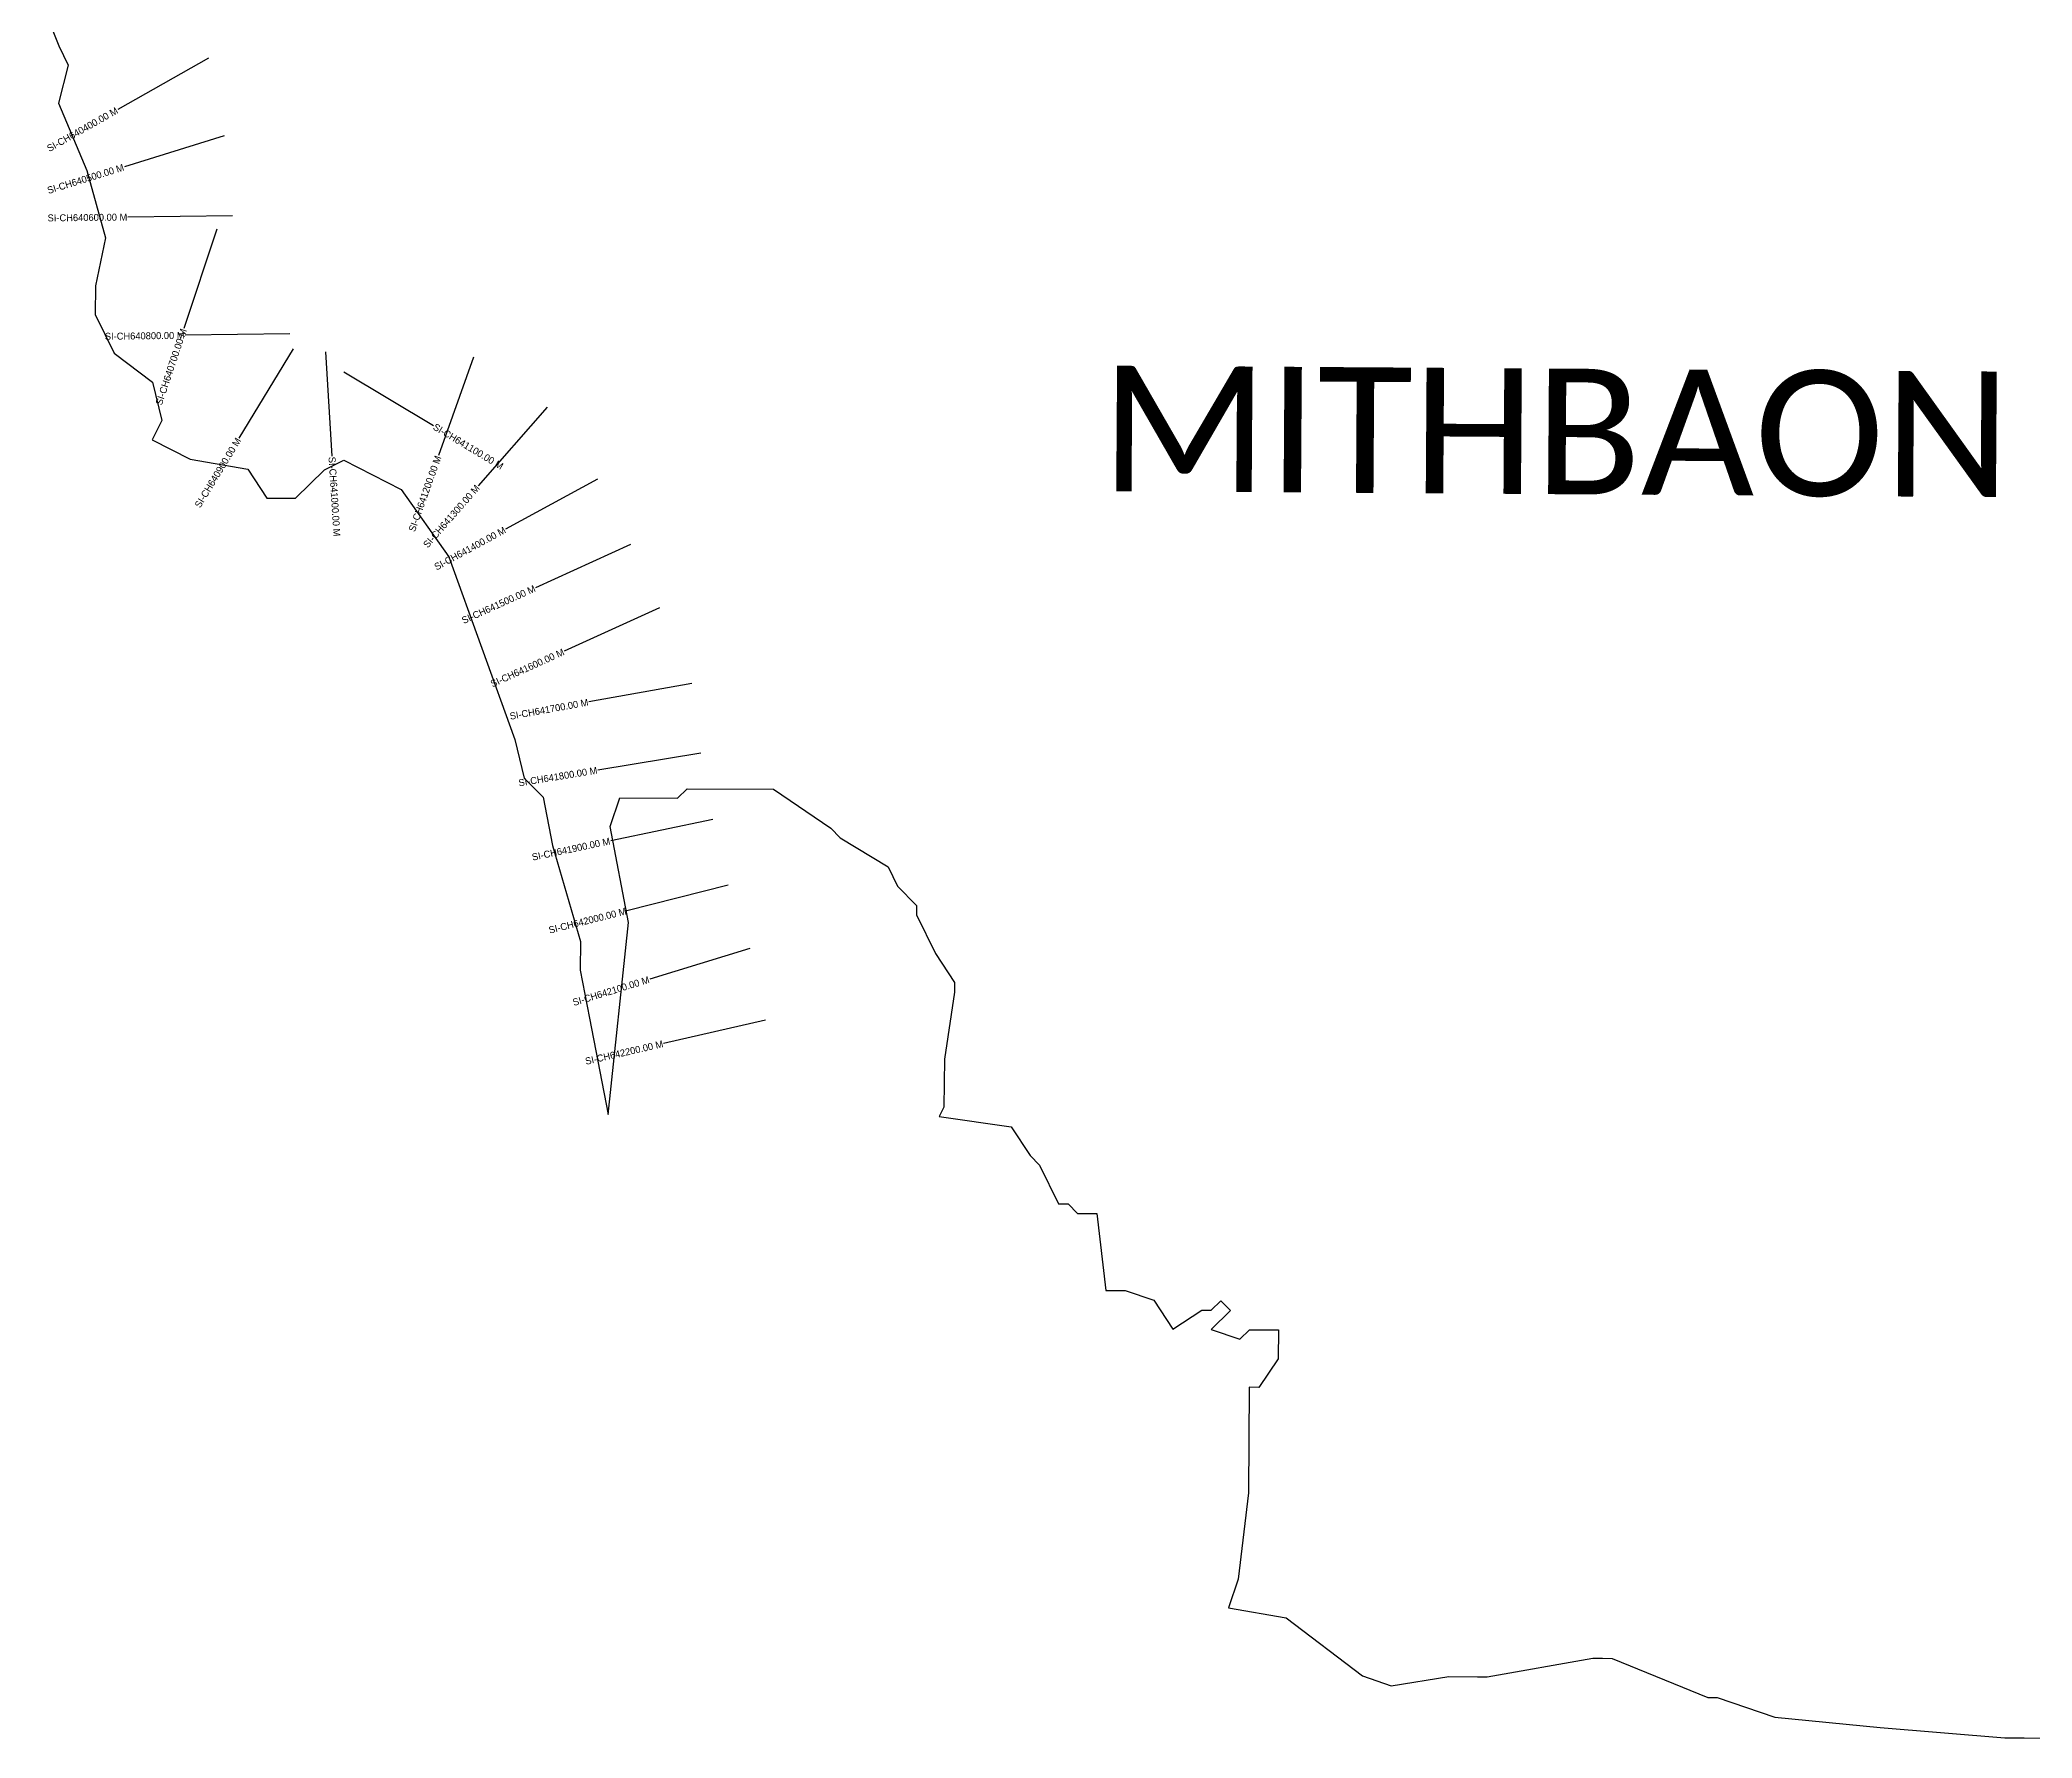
# Model space of a CAD drawing. Header units: metres. Extents: x 328516 to 333598, y 1800837 to 1805837.
# Drawn here: x 328810 to 331671, y 1800852 to 1803291 of the extents above; entities that cross this region are included whole.
import ezdxf
from ezdxf.enums import TextEntityAlignment as Align

# ---------------------------------------------------------------- set-up
doc = ezdxf.new("R2010")
doc.units = ezdxf.units.M
for name, color, linetype in [('CS', 134, 'Continuous'), ('CSMark', 6, 'Continuous'), ('VILLAGE BOUNDRY', 10, 'Continuous'), ('VILLAGE NAME', 250, 'Continuous')]:
    doc.layers.add(name, color=color, linetype=linetype)

msp = doc.modelspace()

# ---------------------------------------------------------------- linework, layer by layer
at = {"layer": 'CS'}
for p, q in [((329052.4, 1803265.1), (328921.8, 1803191.2)), ((329074.6, 1803153.2), (328931.4, 1803108.8)), ((329086.6, 1803038.3), (328936.6, 1803036.7)), ((329064.3, 1803019.2), (329016.9, 1802876.9)), ((329168.8, 1802868.9), (329018.8, 1802867)), ((329174, 1802847.3), (329095.9, 1802719.2)), ((329220.1, 1802843.2), (329229.5, 1802693.5)), ((329246.7, 1802814.5), (329375.3, 1802737.3)), ((329432.6, 1802835.7), (329382.4, 1802694.4)), ((329538.3, 1802763.5), (329439.4, 1802650.8)), ((329610.6, 1802660.3), (329478.8, 1802588.6)), ((329658.3, 1802566.3), (329521.7, 1802504.4)), ((329699.6, 1802475.3), (329563, 1802413.3)), ((329746, 1802367), (329598.4, 1802340.3)), ((329759.3, 1802266.7), (329611.3, 1802242.6)), ((329776.5, 1802171.6), (329629.7, 1802140.9)), ((329798.3, 1802077.1), (329652.8, 1802040.6)), ((329829.2, 1801986.1), (329685.8, 1801942.2)), ((329852, 1801883.2), (329705.7, 1801849.8))]:
    msp.add_line(p, q, dxfattribs=at)
at = {"layer": 'VILLAGE BOUNDRY', "flags": 128}
msp.add_lwpolyline([(328810.1, 1803351.8), (328837.2, 1803282.7), (328850.7, 1803255.1), (328836.6, 1803200.1), (328877.3, 1803103.4), (328904.2, 1803006.7), (328890, 1802937.9), (328889.7, 1802896.6), (328916.8, 1802841.3), (328971.7, 1802799.6), (328985.1, 1802744.4), (328971.1, 1802716.9), (329026, 1802689), (329108.6, 1802674.7), (329135.9, 1802633.2), (329177.2, 1802632.9), (329218.8, 1802673.9), (329246.5, 1802687.6), (329328.9, 1802645.6), (329397.1, 1802548.7), (329491.8, 1802286.3), (329505.2, 1802231.1), (329532.6, 1802203.4), (329545.9, 1802134.4), (329586.3, 1801996.3), (329586, 1801955), (329599.3, 1801886), (329625.9, 1801748.1), (329655.3, 1802023.4), (329628.7, 1802161.4), (329642.8, 1802202.6), (329725.4, 1802202.1), (329739.3, 1802215.8), (329863.3, 1802214.9), (329945.6, 1802159.3), (329959.3, 1802145.4), (330027.9, 1802103.6), (330041.5, 1802075.9), (330068.8, 1802048.2), (330068.8, 1802034.4), (330095.9, 1801979.1), (330123.2, 1801937.6), (330123.1, 1801923.8), (330108.7, 1801827.5), (330108.2, 1801758.6), (330101.2, 1801744.9), (330204.5, 1801730.4), (330231.7, 1801688.9), (330245.5, 1801675), (330272.6, 1801619.7), (330286.4, 1801619.6), (330300.1, 1801605.8), (330327.6, 1801605.6), (330340.7, 1801495.3), (330354.5, 1801495.2), (330368.2, 1801495.1), (330409.5, 1801481), (330436.8, 1801439.5), (330478.3, 1801466.8), (330492, 1801466.7), (330505.9, 1801480.4), (330519.6, 1801466.4), (330491.8, 1801439.1), (330533.1, 1801425.1), (330547, 1801438.7), (330588.3, 1801438.5), (330588, 1801397.1), (330560.2, 1801356), (330546.4, 1801356.1), (330545.4, 1801204.5), (330530.8, 1801080.6), (330516.7, 1801039.4), (330599.3, 1801025), (330708.9, 1800941.6), (330750.2, 1800927.6), (330833, 1800940.8), (330874.3, 1800940.5), (330888.1, 1800940.4), (331039.8, 1800967), (331053.6, 1800966.9), (331067.4, 1800966.8), (331204.7, 1800910.7), (331218.5, 1800910.6), (331301, 1800882.6), (331452.5, 1800867.7), (331631.5, 1800852.8), (331645.2, 1800852.7), (331659, 1800852.6), (331714.1, 1800852.2)], dxfattribs=at)
msp.add_lwpolyline([(328810.1, 1803351.8), (328837.2, 1803282.7), (328850.7, 1803255.1), (328836.6, 1803200.1), (328877.3, 1803103.4), (328904.2, 1803006.7), (328890, 1802937.9), (328889.7, 1802896.6), (328916.8, 1802841.3), (328971.7, 1802799.6), (328985.1, 1802744.4), (328971.1, 1802716.9), (329026, 1802689), (329108.6, 1802674.7), (329135.9, 1802633.2), (329177.2, 1802632.9), (329218.8, 1802673.9), (329246.5, 1802687.6), (329328.9, 1802645.6), (329397.1, 1802548.7), (329491.8, 1802286.3), (329505.2, 1802231.1), (329532.6, 1802203.4), (329545.9, 1802134.4), (329586.3, 1801996.3), (329586, 1801955), (329599.3, 1801886), (329625.9, 1801748.1), (329655.3, 1802023.4), (329628.7, 1802161.4), (329642.8, 1802202.6), (329725.4, 1802202.1), (329739.3, 1802215.8), (329863.3, 1802214.9), (329945.6, 1802159.3), (329959.3, 1802145.4), (330027.9, 1802103.6), (330041.5, 1802075.9), (330068.8, 1802048.2), (330068.8, 1802034.4), (330095.9, 1801979.1), (330123.2, 1801937.6), (330123.1, 1801923.8), (330108.7, 1801827.5), (330108.2, 1801758.6), (330101.2, 1801744.9), (330204.5, 1801730.4), (330231.7, 1801688.9), (330245.5, 1801675), (330272.6, 1801619.7), (330286.4, 1801619.6), (330300.1, 1801605.8), (330327.6, 1801605.6), (330340.7, 1801495.3), (330354.5, 1801495.2), (330368.2, 1801495.1), (330409.5, 1801481), (330436.8, 1801439.5), (330478.3, 1801466.8), (330492, 1801466.7), (330505.9, 1801480.4), (330519.6, 1801466.4), (330491.8, 1801439.1), (330533.1, 1801425.1), (330547, 1801438.7), (330588.3, 1801438.5), (330588, 1801397.1), (330560.2, 1801356), (330546.4, 1801356.1), (330545.4, 1801204.5), (330530.8, 1801080.6), (330516.7, 1801039.4), (330599.3, 1801025), (330708.9, 1800941.6), (330750.2, 1800927.6), (330833, 1800940.8), (330874.3, 1800940.5), (330888.1, 1800940.4), (331039.8, 1800967), (331053.6, 1800966.9), (331067.4, 1800966.8), (331204.7, 1800910.7), (331218.5, 1800910.6), (331301, 1800882.6), (331452.5, 1800867.7), (331631.5, 1800852.8), (331645.2, 1800852.7), (331659, 1800852.6), (331714.1, 1800852.2)], dxfattribs=at)

# ---------------------------------------------------------------- texts
at = {"layer": 'CSMark'}
for s, rotation, p in [('SI-CH640400.00 M', 29.5081, (328921, 1803190.7)), ('SI-CH640500.00 M', 17.208, (328930.4, 1803108.5)), ('SI-CH640600.00 M', 0.6242, (328935.6, 1803036.7)), ('SI-CH640800.00 M', 0.7452, (329017.8, 1802866.9)), ('SI-CH640700.00 M', 71.5781, (329016.6, 1802875.9)), ('SI-CH640900.00 M', 58.654, (329095.4, 1802718.4)), ('SI-CH641200.00 M', 70.4385, (329382.1, 1802693.4)), ('SI-CH641300.00 M', 48.7257, (329438.7, 1802650)), ('SI-CH641400.00 M', 28.5527, (329477.9, 1802588.1)), ('SI-CH641500.00 M', 24.3838, (329520.8, 1802504)), ('SI-CH641600.00 M', 24.3838, (329562.1, 1802412.9)), ('SI-CH641700.00 M', 10.2621, (329597.4, 1802340.1)), ('SI-CH641800.00 M', 9.262, (329610.3, 1802242.4)), ('SI-CH641900.00 M', 11.8005, (329628.7, 1802140.7)), ('SI-CH642000.00 M', 14.0968, (329651.9, 1802040.3)), ('SI-CH642100.00 M', 17, (329684.8, 1801941.9)), ('SI-CH642200.00 M', 12.8742, (329704.8, 1801849.6))]:
    msp.add_text(s, height=10, rotation=rotation, dxfattribs=at).set_placement(p, align=Align.MIDDLE_RIGHT)
for s, rotation, p in [('SI-CH641100.00 M', 329.0218, (329376.1, 1802736.7)), ('SI-CH641000.00 M', 273.574, (329229.5, 1802692.5))]:
    msp.add_text(s, height=10, rotation=rotation, dxfattribs=at).set_placement(p, align=Align.MIDDLE_LEFT)
at = {"layer": 'VILLAGE NAME', "insert": (330333.8, 1802823.5), "char_height": 180.345, "attachment_point": 1, "rotation": 359.6139}
msp.add_mtext_dynamic_manual_height_columns('{\\fCalibri|b0|i0|c0|p34;MITHBAON}', width=1779.605, gutter_width=901.7, heights=[0], dxfattribs=at)

doc.saveas('drawing.dxf')
